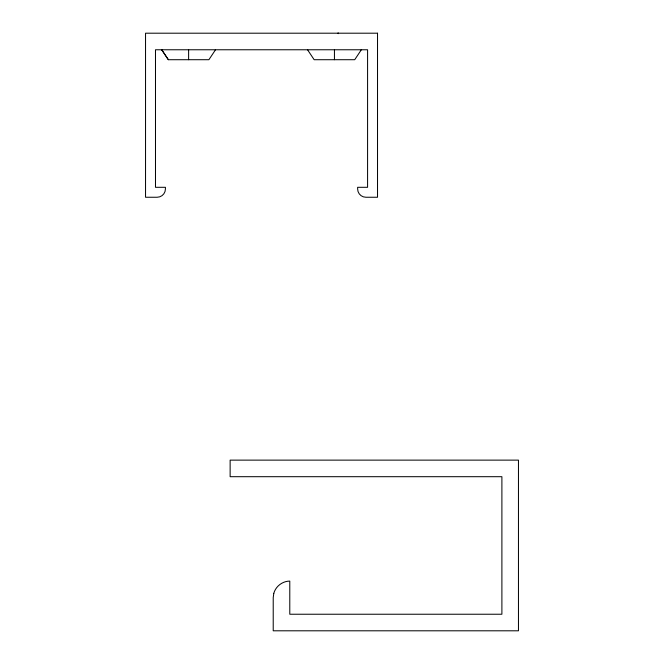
<?xml version="1.0" encoding="UTF-8"?>
<svg xmlns="http://www.w3.org/2000/svg" width="664" height="664" viewBox="0 0 664 664"><rect width="100%" height="100%" fill="white"/><g stroke="black" fill="none" stroke-linecap="round" stroke-linejoin="round"><path stroke-width="1" d="M338.524 33.656L338.549 33.2M338.341 33.2L337.677 33.2M215.526 49.767L208.894 59.71L168.349 59.718L161.717 49.775L168.349 59.71M361.341 49.767L354.717 59.71L314.163 59.718L307.54 49.775M334.44 49.767L334.44 59.71M188.617 49.767L188.617 59.71M273.784 593.367L273.219 597.658L273.219 630.8L518.459 630.8L518.459 460.127L230.134 460.127L230.134 476.694L501.893 476.694L501.893 614.233L289.786 614.233L289.786 581.091C282.466 581.133 275.718 586.304 273.784 593.367M377.526 33.2L145.54 33.2L145.54 197.249L157.136 197.249A8.283 8.283 0 0 0 165.427 188.958L165.427 187.306L155.484 187.306L155.484 49.767L367.582 49.767L367.582 187.306L357.639 187.306L357.639 188.958A8.283 8.283 0 0 0 365.922 197.249L377.526 197.249L377.526 33.2"/></g></svg>
